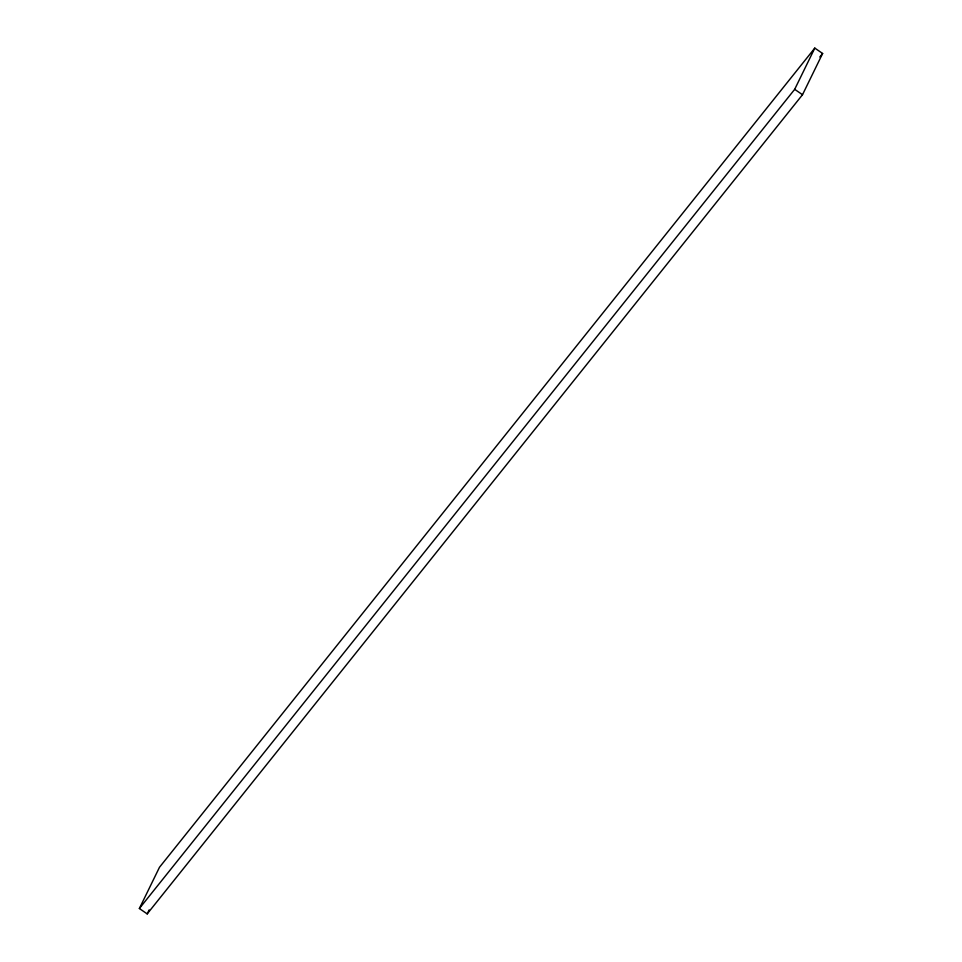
<?xml version="1.0" encoding="UTF-8"?>
<svg xmlns="http://www.w3.org/2000/svg" width="962" height="962" viewBox="0 0 962 962"><rect width="100%" height="100%" fill="white"/><g stroke="black" fill="none" stroke-linecap="round" stroke-linejoin="round"><path stroke-width="1.44" d="M139.37 908.513L159.488 867.279L814.802 48.1L822.63 53.487L802.512 94.721L147.198 913.9L139.37 908.513L794.684 89.334L814.802 48.1M147.198 913.9L149.146 909.908M819.816 57.011L822.63 53.487M794.684 89.334L802.512 94.721"/></g></svg>
